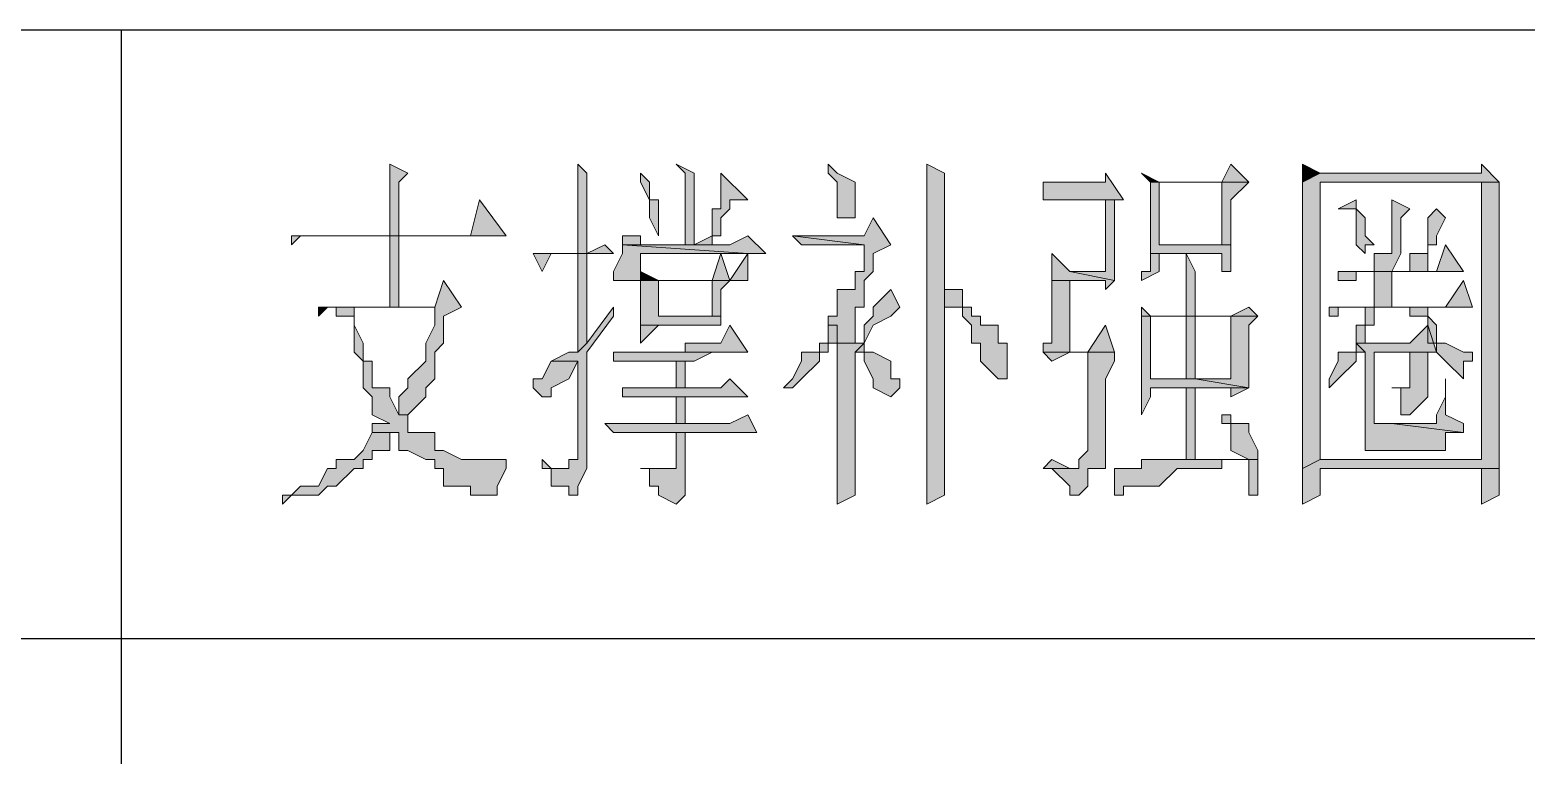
# Model space of a CAD drawing. Header units: millimetres. Extents: x 20 to 821, y 1 to 1134.
# Drawn here: x 617.71 to 647.82, y 405.13 to 419.72 of the extents above; entities that cross this region are included whole.
import ezdxf

# ---------------------------------------------------------------- set-up
doc = ezdxf.new("R2010")
doc.units = ezdxf.units.MM
doc.layers.add('1', color=7, linetype='Continuous')

msp = doc.modelspace()

# ---------------------------------------------------------------- hatches: boundary and pattern name
h = msp.add_hatch(color=0)
h.dxf.hatch_style = 2
h.paths.add_polyline_path([(624.96, 417.021732), (624.96, 415.581732), (625.14, 415.581732), (625.14, 416.661732), (625.32, 416.841732)])
h = msp.add_hatch(color=0)
h.dxf.hatch_style = 2
h.paths.add_polyline_path([(628.74, 417.021732), (628.74, 415.221732), (628.92, 415.221732), (628.92, 416.841732)])
h = msp.add_hatch(color=0)
h.dxf.hatch_style = 2
h.paths.add_polyline_path([(630.72, 417.021732), (630.9, 416.841732), (630.9, 415.401732), (631.08, 415.401732), (631.08, 416.841732)])
h = msp.add_hatch(color=0)
h.dxf.hatch_style = 2
h.paths.add_polyline_path([(633.78, 417.021732), (633.78, 416.841732), (633.96, 416.661732), (633.96, 415.941732), (634.32, 415.941732), (634.32, 416.661732), (633.96, 416.841732)])
h = msp.add_hatch(color=0)
h.dxf.hatch_style = 2
h.paths.add_polyline_path([(635.76, 417.021732), (635.76, 412.701732), (635.76, 412.521732), (635.76, 410.181732), (636.12, 410.361732), (636.12, 416.841732)])
h = msp.add_hatch(color=0)
h.dxf.hatch_style = 2
h.paths.add_polyline_path([(641.88, 417.021732), (641.7, 416.661732), (640.26, 416.661732), (640.26, 416.301732), (640.26, 415.221732), (641.7, 415.221732), (641.7, 414.861732), (641.88, 414.861732), (641.88, 415.401732), (640.44, 415.401732), (640.44, 416.661732), (641.7, 416.661732), (642.24, 416.661732)])
h = msp.add_hatch(color=0)
h.dxf.hatch_style = 2
h.paths.add_polyline_path([(646.92, 417.021732), (646.92, 416.841732), (643.68, 416.841732), (643.32, 416.661732), (643.32, 410.901732), (643.68, 411.081732), (643.68, 416.661732), (646.92, 416.661732), (647.28, 416.661732)])
h = msp.add_hatch(color=0)
h.dxf.hatch_style = 2
h.paths.add_polyline_path([(643.32, 417.021732), (643.32, 416.661732), (643.68, 416.841732)])
h = msp.add_hatch(color=0)
h.dxf.hatch_style = 2
h.paths.add_polyline_path([(630, 416.841732), (630, 416.661732), (630.18, 416.301732), (630.18, 415.941732), (630.36, 415.581732), (630.36, 416.301732), (630.18, 416.301732), (630.18, 416.661732)])
h = msp.add_hatch(color=0)
h.dxf.hatch_style = 2
h.paths.add_polyline_path([(631.62, 416.841732), (631.62, 416.121732), (631.44, 416.121732), (631.44, 415.581732), (631.08, 415.401732), (630, 415.401732), (631.44, 415.401732), (631.44, 415.581732), (631.62, 415.581732), (631.62, 415.941732), (631.8, 416.121732), (631.8, 416.301732), (632.16, 416.301732)])
h = msp.add_hatch(color=0)
h.dxf.hatch_style = 2
h.paths.add_polyline_path([(639.36, 416.841732), (639.36, 416.661732), (638.1, 416.661732), (638.1, 416.301732), (638.28, 416.301732), (639.72, 416.301732)])
h = msp.add_hatch(color=0)
h.dxf.hatch_style = 2
h.paths.add_polyline_path([(640.08, 416.841732), (640.26, 416.661732), (640.44, 416.661732)])
h = msp.add_hatch(color=0)
h.dxf.hatch_style = 2
h.paths.add_polyline_path([(642.24, 416.661732), (641.7, 416.661732), (641.7, 415.401732), (640.44, 415.401732), (641.88, 415.401732), (641.88, 416.301732)])
h = msp.add_hatch(color=0)
h.dxf.hatch_style = 2
h.paths.add_polyline_path([(647.28, 416.661732), (646.92, 416.661732), (646.92, 411.081732), (643.68, 411.081732), (643.32, 410.901732), (643.32, 410.181732), (643.68, 410.361732), (643.68, 410.901732), (646.92, 410.901732), (647.28, 410.901732), (647.28, 411.081732)])
h = msp.add_hatch(color=0)
h.dxf.hatch_style = 2
h.paths.add_polyline_path([(626.76, 416.301732), (626.58, 415.581732), (622.98, 415.581732), (622.98, 415.401732), (623.16, 415.581732), (627.3, 415.581732)])
h = msp.add_hatch(color=0)
h.dxf.hatch_style = 2
h.paths.add_polyline_path([(639.72, 416.301732), (639.36, 416.301732), (639.36, 414.861732), (638.64, 414.861732), (639.54, 414.681732), (639.54, 416.301732)])
h = msp.add_hatch(color=0)
h.dxf.hatch_style = 2
h.paths.add_polyline_path([(644.4, 416.301732), (644.04, 416.121732), (644.4, 416.121732), (644.4, 415.941732), (644.4, 415.401732), (644.58, 415.221732), (644.58, 415.401732), (644.76, 415.401732), (644.58, 415.581732), (644.58, 415.941732), (644.4, 416.121732)])
h = msp.add_hatch(color=0)
h.dxf.hatch_style = 2
h.paths.add_polyline_path([(645.12, 416.301732), (645.12, 415.221732), (644.76, 415.221732), (644.76, 414.861732), (645.12, 414.861732), (645.3, 415.221732), (645.3, 415.941732), (645.48, 416.121732)])
h = msp.add_hatch(color=0)
h.dxf.hatch_style = 2
h.paths.add_polyline_path([(646.02, 416.121732), (645.84, 415.941732), (645.84, 415.221732), (645.48, 415.221732), (645.48, 414.861732), (645.12, 414.861732), (644.76, 414.861732), (645.84, 414.861732), (645.84, 415.401732), (646.02, 415.401732), (646.02, 415.581732), (646.2, 415.941732)])
h = msp.add_hatch(color=0)
h.dxf.hatch_style = 2
h.paths.add_polyline_path([(634.68, 415.941732), (634.5, 415.581732), (633.06, 415.581732), (634.5, 415.401732), (634.5, 414.861732), (634.32, 414.861732), (634.32, 414.501732), (633.96, 414.501732), (633.96, 413.961732), (633.78, 413.961732), (633.78, 413.781732), (633.96, 413.781732), (633.96, 413.421732), (634.32, 413.421732), (634.32, 414.141732), (634.5, 414.141732), (634.5, 414.501732), (634.5, 414.681732), (634.68, 414.861732), (634.68, 415.221732), (635.04, 415.401732)])
h = msp.add_hatch(color=0)
h.dxf.hatch_style = 2
h.paths.add_polyline_path([(624.96, 414.141732), (625.14, 414.141732), (625.14, 415.581732), (624.96, 415.581732)])
h = msp.add_hatch(color=0)
h.dxf.hatch_style = 2
h.paths.add_polyline_path([(632.16, 415.581732), (631.8, 415.401732), (629.64, 415.401732), (632.16, 415.221732), (631.8, 414.681732), (632.16, 414.681732), (632.16, 414.861732), (632.16, 415.221732), (632.34, 415.221732), (632.52, 415.221732)])
h = msp.add_hatch(color=0)
h.dxf.hatch_style = 2
h.paths.add_polyline_path([(630, 415.581732), (629.64, 415.581732), (629.64, 415.401732), (631.44, 415.401732), (630, 415.401732)])
h = msp.add_hatch(color=0)
h.dxf.hatch_style = 2
h.paths.add_polyline_path([(633.06, 415.581732), (633.24, 415.401732), (634.5, 415.401732)])
h = msp.add_hatch(color=0)
h.dxf.hatch_style = 2
h.paths.add_polyline_path([(629.28, 415.401732), (628.92, 415.221732), (627.84, 415.221732), (628.02, 414.861732), (628.2, 415.221732), (629.46, 415.221732)])
h = msp.add_hatch(color=0)
h.dxf.hatch_style = 2
h.paths.add_polyline_path([(628.92, 415.221732), (628.74, 415.221732), (628.74, 413.241732), (628.92, 413.421732)])
h = msp.add_hatch(color=0)
h.dxf.hatch_style = 2
h.paths.add_polyline_path([(629.64, 415.401732), (629.64, 415.221732), (629.46, 414.861732), (629.46, 414.681732), (629.64, 414.681732), (630, 414.681732), (630, 414.861732), (630, 415.221732), (632.16, 415.221732)])
h = msp.add_hatch(color=0)
h.dxf.hatch_style = 2
h.paths.add_polyline_path([(631.62, 415.221732), (631.44, 414.681732), (630, 414.681732), (630, 414.501732), (630, 413.781732), (631.44, 413.781732), (631.62, 413.781732), (631.62, 413.961732), (630.36, 413.961732), (630.36, 414.681732), (631.8, 414.681732)])
h = msp.add_hatch(color=0)
h.dxf.hatch_style = 2
h.paths.add_polyline_path([(638.28, 415.221732), (638.28, 414.681732), (639.36, 414.681732), (639.36, 414.501732), (639.54, 414.681732), (638.64, 414.861732)])
h = msp.add_hatch(color=0)
h.dxf.hatch_style = 2
h.paths.add_polyline_path([(640.26, 415.221732), (640.26, 414.861732), (640.08, 414.861732), (640.08, 414.681732), (640.44, 414.861732), (640.44, 415.221732), (640.98, 415.221732), (641.7, 415.221732)])
h = msp.add_hatch(color=0)
h.dxf.hatch_style = 2
h.paths.add_polyline_path([(640.98, 415.221732), (640.98, 413.961732), (641.16, 413.961732), (641.16, 414.861732)])
h = msp.add_hatch(color=0)
h.dxf.hatch_style = 2
h.paths.add_polyline_path([(646.2, 415.401732), (646.02, 414.861732), (644.04, 414.861732), (644.04, 414.681732), (644.4, 414.681732), (644.4, 414.861732), (646.56, 414.861732)])
h = msp.add_hatch(color=0)
h.dxf.hatch_style = 2
h.paths.add_polyline_path([(630, 414.861732), (630, 414.681732), (630.36, 414.681732)])
h = msp.add_hatch(color=0)
h.dxf.hatch_style = 2
h.paths.add_polyline_path([(645.12, 414.861732), (644.76, 414.861732), (644.76, 414.681732), (644.76, 414.141732), (645.12, 414.141732)])
h = msp.add_hatch(color=0)
h.dxf.hatch_style = 2
h.paths.add_polyline_path([(626.04, 414.681732), (625.86, 414.141732), (623.52, 414.141732), (623.88, 414.141732), (625.86, 414.141732), (625.86, 413.961732), (625.86, 413.781732), (625.68, 413.421732), (625.68, 413.061732), (625.32, 412.701732), (625.32, 412.521732), (625.14, 412.341732), (625.14, 411.981732), (625.32, 411.981732), (625.68, 412.341732), (625.68, 412.521732), (625.86, 412.701732), (625.86, 413.241732), (626.04, 413.421732), (626.04, 413.961732), (626.4, 414.141732)])
h = msp.add_hatch(color=0)
h.dxf.hatch_style = 2
h.paths.add_polyline_path([(631.8, 414.681732), (631.44, 414.681732), (631.44, 413.961732), (630.36, 413.961732), (631.62, 413.961732), (631.62, 414.501732)])
h = msp.add_hatch(color=0)
h.dxf.hatch_style = 2
h.paths.add_polyline_path([(638.28, 414.681732), (638.28, 413.421732), (638.1, 413.421732), (638.1, 413.241732), (638.64, 413.241732), (638.64, 414.681732), (639.36, 414.681732)])
h = msp.add_hatch(color=0)
h.dxf.hatch_style = 2
h.paths.add_polyline_path([(646.56, 414.681732), (646.2, 414.141732), (643.86, 414.141732), (643.86, 413.961732), (644.04, 413.961732), (644.04, 414.141732), (646.74, 414.141732)])
h = msp.add_hatch(color=0)
h.dxf.hatch_style = 2
h.paths.add_polyline_path([(635.04, 414.501732), (634.68, 414.141732), (634.68, 413.961732), (634.5, 413.781732), (634.5, 413.421732), (634.32, 413.421732), (633.96, 413.421732), (633.96, 413.241732), (633.96, 410.541732), (633.96, 410.361732), (633.96, 410.181732), (634.32, 410.361732), (634.32, 413.241732), (634.5, 413.421732), (634.68, 413.781732), (635.04, 413.961732), (635.22, 414.141732)])
h = msp.add_hatch(color=0)
h.dxf.hatch_style = 2
h.paths.add_polyline_path([(636.12, 414.501732), (636.12, 414.141732), (636.48, 414.141732), (636.48, 413.961732), (636.66, 413.781732), (636.66, 413.421732), (636.84, 413.421732), (636.84, 413.061732), (637.2, 412.701732), (637.38, 412.701732), (637.38, 413.061732), (637.38, 413.421732), (637.2, 413.421732), (637.2, 413.781732), (636.84, 413.781732), (636.84, 413.961732), (636.66, 413.961732), (636.66, 414.141732), (636.48, 414.141732), (636.48, 414.501732)])
h = msp.add_hatch(color=0)
h.dxf.hatch_style = 2
h.paths.add_polyline_path([(623.52, 414.141732), (623.52, 413.961732), (623.7, 414.141732), (623.88, 414.141732)])
h = msp.add_hatch(color=0)
h.dxf.hatch_style = 2
h.paths.add_polyline_path([(623.88, 414.141732), (623.88, 413.961732), (624.24, 413.961732), (624.24, 413.241732), (624.42, 413.061732), (624.42, 412.521732), (624.6, 412.341732), (624.6, 411.981732), (624.96, 411.801732), (624.6, 411.801732), (624.6, 411.621732), (625.14, 411.621732), (625.14, 411.261732), (625.32, 411.261732), (625.68, 411.081732), (625.86, 411.081732), (625.86, 410.901732), (626.04, 410.901732), (626.04, 410.541732), (626.58, 410.541732), (626.58, 410.361732), (627.12, 410.361732), (627.12, 410.541732), (627.3, 410.901732), (627.3, 411.081732), (627.12, 411.081732), (626.4, 411.081732), (626.04, 411.261732), (625.86, 411.261732), (625.86, 411.621732), (625.32, 411.621732), (625.32, 411.801732), (625.32, 411.981732), (625.14, 411.981732), (624.96, 412.341732), (624.96, 412.521732), (624.6, 412.521732), (624.6, 413.061732), (624.42, 413.061732), (624.42, 413.421732), (624.24, 413.781732), (624.24, 414.141732), (625.86, 414.141732)])
h = msp.add_hatch(color=0)
h.dxf.hatch_style = 2
h.paths.add_polyline_path([(629.46, 414.141732), (628.92, 413.421732), (628.74, 413.241732), (628.56, 413.241732), (628.2, 413.061732), (628.74, 413.061732), (628.74, 411.261732), (628.74, 411.081732), (628.56, 411.081732), (628.56, 410.901732), (628.02, 410.901732), (628.2, 410.901732), (628.2, 410.541732), (628.56, 410.541732), (628.56, 410.361732), (628.74, 410.361732), (628.74, 410.541732), (628.92, 410.901732), (628.92, 413.241732), (629.46, 413.961732)])
h = msp.add_hatch(color=0)
h.dxf.hatch_style = 2
h.paths.add_polyline_path([(640.08, 414.141732), (640.08, 413.961732), (641.88, 413.961732), (641.88, 412.701732), (641.16, 412.701732), (642.24, 412.521732), (642.24, 413.781732), (642.42, 413.961732), (640.26, 413.961732)])
h = msp.add_hatch(color=0)
h.dxf.hatch_style = 2
h.paths.add_polyline_path([(640.08, 413.961732), (640.08, 411.981732), (640.26, 412.341732), (640.26, 412.521732), (640.98, 412.521732), (642.24, 412.521732), (641.16, 412.701732), (640.26, 412.701732), (640.26, 413.961732), (641.88, 413.961732)])
h = msp.add_hatch(color=0)
h.dxf.hatch_style = 2
h.paths.add_polyline_path([(642.24, 414.141732), (641.88, 413.961732), (640.26, 413.961732), (642.42, 413.961732)])
h = msp.add_hatch(color=0)
h.dxf.hatch_style = 2
h.paths.add_polyline_path([(641.16, 413.961732), (640.98, 413.961732), (640.98, 412.701732), (640.26, 412.701732), (641.16, 412.701732)])
h = msp.add_hatch(color=0)
h.dxf.hatch_style = 2
h.paths.add_polyline_path([(644.58, 414.141732), (644.58, 413.781732), (644.4, 413.781732), (644.4, 413.421732), (644.76, 413.421732), (644.58, 413.421732), (644.58, 413.781732), (644.76, 413.781732), (644.76, 413.961732), (644.76, 414.141732), (645.48, 414.141732)])
h = msp.add_hatch(color=0)
h.dxf.hatch_style = 2
h.paths.add_polyline_path([(645.84, 414.141732), (644.58, 414.141732), (645.48, 414.141732), (645.48, 413.961732), (645.84, 413.961732), (645.84, 413.421732), (646.02, 413.421732), (646.02, 413.241732), (646.2, 413.061732), (646.56, 412.701732), (646.56, 413.061732), (646.74, 413.061732), (646.74, 413.241732), (646.56, 413.241732), (646.2, 413.421732), (646.02, 413.421732), (646.02, 413.781732), (645.84, 413.961732)])
h = msp.add_hatch(color=0)
h.dxf.hatch_style = 2
h.paths.add_polyline_path([(631.8, 413.781732), (631.62, 413.421732), (630.9, 413.421732), (630.9, 413.241732), (629.64, 413.241732), (632.16, 413.241732)])
h = msp.add_hatch(color=0)
h.dxf.hatch_style = 2
h.paths.add_polyline_path([(630, 413.781732), (630, 413.421732), (630.36, 413.781732), (631.44, 413.781732)])
h = msp.add_hatch(color=0)
h.dxf.hatch_style = 2
h.paths.add_polyline_path([(633.78, 413.781732), (633.78, 413.421732), (633.6, 413.421732), (633.6, 413.241732), (633.24, 413.241732), (633.24, 413.061732), (633.06, 412.701732), (632.88, 412.521732), (633.06, 412.521732), (633.24, 412.701732), (633.6, 413.061732), (633.6, 413.241732), (633.78, 413.241732), (633.78, 413.421732), (633.96, 413.421732), (633.96, 413.781732)])
h = msp.add_hatch(color=0)
h.dxf.hatch_style = 2
h.paths.add_polyline_path([(639.36, 413.781732), (639, 413.241732), (638.1, 413.241732), (638.28, 413.061732), (638.64, 413.241732), (639.54, 413.241732)])
h = msp.add_hatch(color=0)
h.dxf.hatch_style = 2
h.paths.add_polyline_path([(645.84, 413.781732), (645.48, 413.421732), (644.4, 413.421732), (644.58, 413.241732), (644.58, 411.261732), (644.76, 411.261732), (646.2, 411.261732), (646.2, 411.621732), (646.56, 411.621732), (645.12, 411.801732), (644.76, 411.801732), (644.76, 411.981732), (644.76, 413.241732), (645.48, 413.241732), (646.02, 413.241732)])
h = msp.add_hatch(color=0)
h.dxf.hatch_style = 2
h.paths.add_polyline_path([(634.5, 413.421732), (634.32, 413.241732), (634.5, 413.241732), (634.5, 413.061732), (634.68, 412.701732), (634.68, 412.521732), (635.04, 412.341732), (635.22, 412.521732), (635.22, 412.701732), (635.04, 412.701732), (635.04, 413.061732), (634.68, 413.241732), (634.5, 413.241732)])
h = msp.add_hatch(color=0)
h.dxf.hatch_style = 2
h.paths.add_polyline_path([(644.4, 413.421732), (644.4, 413.241732), (644.04, 413.241732), (644.04, 413.061732), (643.86, 412.701732), (643.86, 412.521732), (644.04, 412.701732), (644.4, 413.061732), (644.4, 413.241732), (644.58, 413.241732)])
h = msp.add_hatch(color=0)
h.dxf.hatch_style = 2
h.paths.add_polyline_path([(628.2, 413.061732), (628.02, 412.701732), (627.84, 412.701732), (627.84, 412.521732), (628.02, 412.341732), (628.2, 412.341732), (628.2, 412.521732), (628.56, 412.701732), (628.74, 413.061732)])
h = msp.add_hatch(color=0)
h.dxf.hatch_style = 2
h.paths.add_polyline_path([(629.64, 413.241732), (629.46, 413.241732), (629.46, 413.061732), (631.08, 413.061732), (631.44, 413.241732), (632.16, 413.241732)])
h = msp.add_hatch(color=0)
h.dxf.hatch_style = 2
h.paths.add_polyline_path([(630.72, 412.521732), (630.9, 412.521732), (630.9, 413.061732), (630.72, 413.061732)])
h = msp.add_hatch(color=0)
h.dxf.hatch_style = 2
h.paths.add_polyline_path([(639.54, 413.241732), (639, 413.241732), (639, 413.061732), (639, 411.261732), (638.82, 411.081732), (638.82, 410.901732), (638.28, 410.901732), (638.64, 410.541732), (638.64, 410.361732), (638.82, 410.361732), (639, 410.541732), (639, 410.901732), (639.36, 410.901732), (639.36, 412.701732), (639.54, 413.061732)])
h = msp.add_hatch(color=0)
h.dxf.hatch_style = 2
h.paths.add_polyline_path([(646.02, 413.241732), (645.48, 413.241732), (645.48, 413.061732), (645.48, 412.521732), (645.3, 412.521732), (645.12, 412.521732), (645.3, 412.521732), (645.3, 411.981732), (645.48, 411.981732), (645.84, 412.341732), (645.84, 413.241732)])
h = msp.add_hatch(color=0)
h.dxf.hatch_style = 2
h.paths.add_polyline_path([(631.8, 412.701732), (631.62, 412.521732), (629.64, 412.521732), (629.64, 412.341732), (632.16, 412.341732)])
h = msp.add_hatch(color=0)
h.dxf.hatch_style = 2
h.paths.add_polyline_path([(640.98, 412.521732), (640.98, 411.081732), (642.24, 411.081732), (642.24, 410.361732), (642.42, 410.361732), (642.42, 411.081732), (641.16, 411.081732), (641.16, 412.521732), (641.88, 412.521732)])
h = msp.add_hatch(color=0)
h.dxf.hatch_style = 2
h.paths.add_polyline_path([(642.24, 412.521732), (640.98, 412.521732), (641.88, 412.521732), (641.88, 412.341732)])
h = msp.add_hatch(color=0)
h.dxf.hatch_style = 2
h.paths.add_polyline_path([(646.2, 412.701732), (646.2, 412.341732), (646.02, 411.981732), (646.02, 411.801732), (645.84, 411.801732), (645.12, 411.801732), (646.56, 411.621732), (646.56, 411.801732), (646.2, 411.981732)])
h = msp.add_hatch(color=0)
h.dxf.hatch_style = 2
h.paths.add_polyline_path([(645.12, 412.521732), (645.3, 412.521732)])
h = msp.add_hatch(color=0)
h.dxf.hatch_style = 2
h.paths.add_polyline_path([(630.72, 411.801732), (630.9, 411.801732), (630.9, 412.341732), (630.72, 412.341732)])
h = msp.add_hatch(color=0)
h.dxf.hatch_style = 2
h.paths.add_polyline_path([(632.16, 411.981732), (631.8, 411.801732), (629.28, 411.801732), (629.46, 411.621732), (632.34, 411.621732)])
h = msp.add_hatch(color=0)
h.dxf.hatch_style = 2
h.paths.add_polyline_path([(641.7, 411.981732), (641.7, 411.801732), (641.88, 411.801732), (641.88, 411.261732), (642.24, 411.081732), (641.16, 411.081732), (642.42, 411.081732), (642.42, 411.261732), (642.24, 411.621732), (642.24, 411.801732), (641.88, 411.801732), (641.88, 411.981732)])
h = msp.add_hatch(color=0)
h.dxf.hatch_style = 2
h.paths.add_polyline_path([(624.6, 411.621732), (624.42, 411.261732), (624.24, 411.081732), (623.88, 411.081732), (623.88, 410.901732), (623.7, 410.901732), (623.52, 410.541732), (623.16, 410.541732), (622.98, 410.361732), (622.8, 410.361732), (622.8, 410.181732), (622.98, 410.361732), (623.52, 410.361732), (623.7, 410.541732), (623.88, 410.541732), (624.24, 410.901732), (624.42, 410.901732), (624.42, 411.081732), (624.6, 411.081732), (624.6, 411.261732), (624.96, 411.261732), (624.96, 411.621732), (625.14, 411.621732)])
h = msp.add_hatch(color=0)
h.dxf.hatch_style = 2
h.paths.add_polyline_path([(630.9, 411.621732), (630.72, 411.621732), (630.72, 411.081732), (630.72, 410.901732), (630, 410.901732), (630.18, 410.901732), (630.18, 410.541732), (630.36, 410.541732), (630.36, 410.361732), (630.72, 410.181732), (630.9, 410.361732)])
h = msp.add_hatch(color=0)
h.dxf.hatch_style = 2
h.paths.add_polyline_path([(628.02, 411.081732), (628.02, 410.901732), (628.56, 410.901732), (628.2, 410.901732)])
h = msp.add_hatch(color=0)
h.dxf.hatch_style = 2
h.paths.add_polyline_path([(638.28, 411.081732), (638.1, 410.901732), (638.82, 410.901732), (638.64, 410.901732)])
h = msp.add_hatch(color=0)
h.dxf.hatch_style = 2
h.paths.add_polyline_path([(640.98, 411.081732), (640.08, 411.081732), (640.08, 410.901732), (639.54, 410.901732), (639.54, 410.361732), (639.72, 410.361732), (639.72, 410.541732), (640.44, 410.541732), (640.8, 410.901732), (641.7, 410.901732), (641.7, 411.081732), (642.24, 411.081732)])
h = msp.add_hatch(color=0)
h.dxf.hatch_style = 2
h.paths.add_polyline_path([(630, 410.901732), (630.72, 410.901732), (630.36, 410.901732)])
h = msp.add_hatch(color=0)
h.dxf.hatch_style = 2
h.paths.add_polyline_path([(647.28, 410.901732), (646.92, 410.901732), (646.92, 410.181732), (647.28, 410.361732)])

# ---------------------------------------------------------------- linework, layer by layer
at = {"layer": '1', "color": 0, "lineweight": 25}
for points in [[(557.64, 419.721732), (821.16, 419.721732)], [(619.56, 89.781732), (619.56, 419.721732)], [(557.64, 407.481732), (821.16, 407.481732)]]:
    msp.add_lwpolyline(points, dxfattribs=at)
at = {"layer": '1', "color": 0, "lineweight": 5}
for points in [[(624.96, 417.021732), (624.96, 415.581732), (625.14, 415.581732), (625.14, 416.661732), (625.32, 416.841732), (624.96, 417.021732)], [(628.74, 417.021732), (628.74, 415.221732), (628.92, 415.221732), (628.92, 416.841732), (628.74, 417.021732)], [(630.72, 417.021732), (630.9, 416.841732), (630.9, 415.401732), (631.08, 415.401732), (631.08, 416.841732), (630.72, 417.021732)], [(633.78, 417.021732), (633.78, 416.841732), (633.96, 416.661732), (633.96, 415.941732), (634.32, 415.941732), (634.32, 416.661732), (633.96, 416.841732), (633.78, 417.021732)], [(635.76, 417.021732), (635.76, 412.701732), (635.76, 412.521732), (635.76, 410.181732), (636.12, 410.361732), (636.12, 416.841732), (635.76, 417.021732)], [(641.88, 417.021732), (641.7, 416.661732), (640.26, 416.661732), (640.26, 416.301732), (640.26, 415.221732), (641.7, 415.221732), (641.7, 414.861732), (641.88, 414.861732), (641.88, 415.401732), (640.44, 415.401732), (640.44, 416.661732), (641.7, 416.661732), (642.24, 416.661732), (641.88, 417.021732)], [(646.92, 417.021732), (646.92, 416.841732), (643.68, 416.841732), (643.32, 416.661732), (643.32, 410.901732), (643.68, 411.081732), (643.68, 416.661732), (646.92, 416.661732), (647.28, 416.661732), (646.92, 417.021732)], [(643.32, 417.021732), (643.32, 416.661732), (643.68, 416.841732), (643.32, 417.021732)], [(630, 416.841732), (630, 416.661732), (630.18, 416.301732), (630.18, 415.941732), (630.36, 415.581732), (630.36, 416.301732), (630.18, 416.301732), (630.18, 416.661732), (630, 416.841732)], [(631.62, 416.841732), (631.62, 416.121732), (631.44, 416.121732), (631.44, 415.581732), (631.08, 415.401732), (630, 415.401732), (631.44, 415.401732), (631.44, 415.581732), (631.62, 415.581732), (631.62, 415.941732), (631.8, 416.121732), (631.8, 416.301732), (632.16, 416.301732), (631.62, 416.841732)], [(639.36, 416.841732), (639.36, 416.661732), (638.1, 416.661732), (638.1, 416.301732), (638.28, 416.301732), (639.72, 416.301732), (639.36, 416.841732)], [(640.08, 416.841732), (640.26, 416.661732), (640.44, 416.661732), (640.08, 416.841732)], [(642.24, 416.661732), (641.7, 416.661732), (641.7, 415.401732), (640.44, 415.401732), (641.88, 415.401732), (641.88, 416.301732), (642.24, 416.661732)], [(647.28, 416.661732), (646.92, 416.661732), (646.92, 411.081732), (643.68, 411.081732), (643.32, 410.901732), (643.32, 410.181732), (643.68, 410.361732), (643.68, 410.901732), (646.92, 410.901732), (647.28, 410.901732), (647.28, 411.081732), (647.28, 416.661732)], [(626.76, 416.301732), (626.58, 415.581732), (622.98, 415.581732), (622.98, 415.401732), (623.16, 415.581732), (627.3, 415.581732), (626.76, 416.301732)], [(639.72, 416.301732), (639.36, 416.301732), (639.36, 414.861732), (638.64, 414.861732), (639.54, 414.681732), (639.54, 416.301732), (639.72, 416.301732)], [(644.4, 416.301732), (644.04, 416.121732), (644.4, 416.121732), (644.4, 415.941732), (644.4, 415.401732), (644.58, 415.221732), (644.58, 415.401732), (644.76, 415.401732), (644.58, 415.581732), (644.58, 415.941732), (644.4, 416.121732), (644.4, 416.301732)], [(645.12, 416.301732), (645.12, 415.221732), (644.76, 415.221732), (644.76, 414.861732), (645.12, 414.861732), (645.3, 415.221732), (645.3, 415.941732), (645.48, 416.121732), (645.12, 416.301732)], [(646.02, 416.121732), (645.84, 415.941732), (645.84, 415.221732), (645.48, 415.221732), (645.48, 414.861732), (645.12, 414.861732), (644.76, 414.861732), (645.84, 414.861732), (645.84, 415.401732), (646.02, 415.401732), (646.02, 415.581732), (646.2, 415.941732), (646.02, 416.121732)], [(634.68, 415.941732), (634.5, 415.581732), (633.06, 415.581732), (634.5, 415.401732), (634.5, 414.861732), (634.32, 414.861732), (634.32, 414.501732), (633.96, 414.501732), (633.96, 413.961732), (633.78, 413.961732), (633.78, 413.781732), (633.96, 413.781732), (633.96, 413.421732), (634.32, 413.421732), (634.32, 414.141732), (634.5, 414.141732), (634.5, 414.501732), (634.5, 414.681732), (634.68, 414.861732), (634.68, 415.221732), (635.04, 415.401732), (634.68, 415.941732)], [(624.96, 414.141732), (625.14, 414.141732), (625.14, 415.581732), (624.96, 415.581732), (624.96, 414.141732)], [(632.16, 415.581732), (631.8, 415.401732), (629.64, 415.401732), (632.16, 415.221732), (631.8, 414.681732), (632.16, 414.681732), (632.16, 414.861732), (632.16, 415.221732), (632.34, 415.221732), (632.52, 415.221732), (632.16, 415.581732)], [(630, 415.581732), (629.64, 415.581732), (629.64, 415.401732), (631.44, 415.401732), (630, 415.401732), (630, 415.581732)], [(633.06, 415.581732), (633.24, 415.401732), (634.5, 415.401732), (633.06, 415.581732)], [(629.28, 415.401732), (628.92, 415.221732), (627.84, 415.221732), (628.02, 414.861732), (628.2, 415.221732), (629.46, 415.221732), (629.28, 415.401732)], [(628.92, 415.221732), (628.74, 415.221732), (628.74, 413.241732), (628.92, 413.421732), (628.92, 415.221732)], [(629.64, 415.401732), (629.64, 415.221732), (629.46, 414.861732), (629.46, 414.681732), (629.64, 414.681732), (630, 414.681732), (630, 414.861732), (630, 415.221732), (632.16, 415.221732), (629.64, 415.401732)], [(631.62, 415.221732), (631.44, 414.681732), (630, 414.681732), (630, 414.501732), (630, 413.781732), (631.44, 413.781732), (631.62, 413.781732), (631.62, 413.961732), (630.36, 413.961732), (630.36, 414.681732), (631.8, 414.681732), (631.62, 415.221732)], [(638.28, 415.221732), (638.28, 414.681732), (639.36, 414.681732), (639.36, 414.501732), (639.54, 414.681732), (638.64, 414.861732), (638.28, 415.221732)], [(640.26, 415.221732), (640.26, 414.861732), (640.08, 414.861732), (640.08, 414.681732), (640.44, 414.861732), (640.44, 415.221732), (640.98, 415.221732), (641.7, 415.221732), (640.26, 415.221732)], [(640.98, 415.221732), (640.98, 413.961732), (641.16, 413.961732), (641.16, 414.861732), (640.98, 415.221732)], [(646.2, 415.401732), (646.02, 414.861732), (644.04, 414.861732), (644.04, 414.681732), (644.4, 414.681732), (644.4, 414.861732), (646.56, 414.861732), (646.2, 415.401732)], [(630, 414.861732), (630, 414.681732), (630.36, 414.681732), (630, 414.861732)], [(645.12, 414.861732), (644.76, 414.861732), (644.76, 414.681732), (644.76, 414.141732), (645.12, 414.141732), (645.12, 414.861732)], [(626.04, 414.681732), (625.86, 414.141732), (623.52, 414.141732), (623.88, 414.141732), (625.86, 414.141732), (625.86, 413.961732), (625.86, 413.781732), (625.68, 413.421732), (625.68, 413.061732), (625.32, 412.701732), (625.32, 412.521732), (625.14, 412.341732), (625.14, 411.981732), (625.32, 411.981732), (625.68, 412.341732), (625.68, 412.521732), (625.86, 412.701732), (625.86, 413.241732), (626.04, 413.421732), (626.04, 413.961732), (626.4, 414.141732), (626.04, 414.681732)], [(631.8, 414.681732), (631.44, 414.681732), (631.44, 413.961732), (630.36, 413.961732), (631.62, 413.961732), (631.62, 414.501732), (631.8, 414.681732)], [(638.28, 414.681732), (638.28, 413.421732), (638.1, 413.421732), (638.1, 413.241732), (638.64, 413.241732), (638.64, 414.681732), (639.36, 414.681732), (638.28, 414.681732)], [(646.56, 414.681732), (646.2, 414.141732), (643.86, 414.141732), (643.86, 413.961732), (644.04, 413.961732), (644.04, 414.141732), (646.74, 414.141732), (646.56, 414.681732)], [(635.04, 414.501732), (634.68, 414.141732), (634.68, 413.961732), (634.5, 413.781732), (634.5, 413.421732), (634.32, 413.421732), (633.96, 413.421732), (633.96, 413.241732), (633.96, 410.541732), (633.96, 410.361732), (633.96, 410.181732), (634.32, 410.361732), (634.32, 413.241732), (634.5, 413.421732), (634.68, 413.781732), (635.04, 413.961732), (635.22, 414.141732), (635.04, 414.501732)], [(636.12, 414.501732), (636.12, 414.141732), (636.48, 414.141732), (636.48, 413.961732), (636.66, 413.781732), (636.66, 413.421732), (636.84, 413.421732), (636.84, 413.061732), (637.2, 412.701732), (637.38, 412.701732), (637.38, 413.061732), (637.38, 413.421732), (637.2, 413.421732), (637.2, 413.781732), (637.2, 413.781732), (636.84, 413.781732), (636.84, 413.961732), (636.66, 413.961732), (636.66, 414.141732), (636.48, 414.141732), (636.48, 414.501732), (636.12, 414.501732)], [(623.52, 414.141732), (623.52, 413.961732), (623.7, 414.141732), (623.88, 414.141732), (623.52, 414.141732)], [(623.88, 414.141732), (623.88, 413.961732), (624.24, 413.961732), (624.24, 413.241732), (624.42, 413.061732), (624.42, 412.521732), (624.6, 412.341732), (624.6, 411.981732), (624.96, 411.801732), (624.6, 411.801732), (624.6, 411.621732), (625.14, 411.621732), (625.14, 411.261732), (625.32, 411.261732), (625.68, 411.081732), (625.86, 411.081732), (625.86, 410.901732), (626.04, 410.901732), (626.04, 410.541732), (626.58, 410.541732), (626.58, 410.361732), (627.12, 410.361732), (627.12, 410.541732), (627.3, 410.901732), (627.3, 411.081732), (627.12, 411.081732), (626.4, 411.081732), (626.04, 411.261732), (625.86, 411.261732), (625.86, 411.621732), (625.32, 411.621732), (625.32, 411.801732), (625.32, 411.981732), (625.14, 411.981732), (624.96, 412.341732), (624.96, 412.521732), (624.6, 412.521732), (624.6, 413.061732), (624.42, 413.061732), (624.42, 413.421732), (624.24, 413.781732), (624.24, 414.141732), (625.86, 414.141732), (623.88, 414.141732)], [(629.46, 414.141732), (628.92, 413.421732), (628.74, 413.241732), (628.56, 413.241732), (628.2, 413.061732), (628.74, 413.061732), (628.74, 411.261732), (628.74, 411.081732), (628.56, 411.081732), (628.56, 410.901732), (628.02, 410.901732), (628.2, 410.901732), (628.2, 410.541732), (628.56, 410.541732), (628.56, 410.361732), (628.74, 410.361732), (628.74, 410.541732), (628.92, 410.901732), (628.92, 413.241732), (629.46, 413.961732), (629.46, 414.141732)], [(640.08, 414.141732), (640.08, 413.961732), (641.88, 413.961732), (641.88, 412.701732), (641.16, 412.701732), (642.24, 412.521732), (642.24, 413.781732), (642.42, 413.961732), (640.26, 413.961732), (640.08, 414.141732)], [(640.08, 413.961732), (640.08, 411.981732), (640.26, 412.341732), (640.26, 412.521732), (640.98, 412.521732), (642.24, 412.521732), (641.16, 412.701732), (640.26, 412.701732), (640.26, 413.961732), (641.88, 413.961732), (640.08, 413.961732)], [(642.24, 414.141732), (641.88, 413.961732), (640.26, 413.961732), (642.42, 413.961732), (642.24, 414.141732)], [(641.16, 413.961732), (640.98, 413.961732), (640.98, 412.701732), (640.26, 412.701732), (641.16, 412.701732), (641.16, 413.961732)], [(644.58, 414.141732), (644.58, 413.781732), (644.4, 413.781732), (644.4, 413.421732), (644.76, 413.421732), (644.58, 413.421732), (644.58, 413.781732), (644.76, 413.781732), (644.76, 413.961732), (644.76, 414.141732), (645.48, 414.141732), (644.58, 414.141732)], [(645.84, 414.141732), (644.58, 414.141732), (645.48, 414.141732), (645.48, 413.961732), (645.84, 413.961732), (645.84, 413.421732), (646.02, 413.421732), (646.02, 413.241732), (646.2, 413.061732), (646.56, 412.701732), (646.56, 413.061732), (646.74, 413.061732), (646.74, 413.241732), (646.56, 413.241732), (646.2, 413.421732), (646.2, 413.421732), (646.02, 413.421732), (646.02, 413.781732), (645.84, 413.961732), (645.84, 414.141732)], [(631.8, 413.781732), (631.62, 413.421732), (630.9, 413.421732), (630.9, 413.241732), (629.64, 413.241732), (632.16, 413.241732), (631.8, 413.781732)], [(630, 413.781732), (630, 413.421732), (630.36, 413.781732), (631.44, 413.781732), (630, 413.781732)], [(633.78, 413.781732), (633.78, 413.421732), (633.6, 413.421732), (633.6, 413.241732), (633.24, 413.241732), (633.24, 413.061732), (633.06, 412.701732), (632.88, 412.521732), (633.06, 412.521732), (633.24, 412.701732), (633.6, 413.061732), (633.6, 413.241732), (633.78, 413.241732), (633.78, 413.421732), (633.96, 413.421732), (633.96, 413.781732), (633.78, 413.781732)], [(639.36, 413.781732), (639, 413.241732), (638.1, 413.241732), (638.28, 413.061732), (638.64, 413.241732), (639.54, 413.241732), (639.36, 413.781732)], [(645.84, 413.781732), (645.48, 413.421732), (644.4, 413.421732), (644.58, 413.241732), (644.58, 411.261732), (644.76, 411.261732), (646.2, 411.261732), (646.2, 411.621732), (646.56, 411.621732), (645.12, 411.801732), (644.76, 411.801732), (644.76, 411.981732), (644.76, 413.241732), (645.48, 413.241732), (646.02, 413.241732), (645.84, 413.781732)], [(634.5, 413.421732), (634.32, 413.241732), (634.5, 413.241732), (634.5, 413.061732), (634.68, 412.701732), (634.68, 412.521732), (635.04, 412.341732), (635.22, 412.521732), (635.22, 412.701732), (635.04, 412.701732), (635.04, 413.061732), (634.68, 413.241732), (634.5, 413.241732), (634.5, 413.421732)], [(644.4, 413.421732), (644.4, 413.241732), (644.04, 413.241732), (644.04, 413.061732), (643.86, 412.701732), (643.86, 412.521732), (644.04, 412.701732), (644.4, 413.061732), (644.4, 413.241732), (644.58, 413.241732), (644.4, 413.421732)], [(628.2, 413.061732), (628.02, 412.701732), (627.84, 412.701732), (627.84, 412.521732), (628.02, 412.341732), (628.2, 412.341732), (628.2, 412.521732), (628.56, 412.701732), (628.74, 413.061732), (628.2, 413.061732)], [(629.64, 413.241732), (629.46, 413.241732), (629.46, 413.061732), (631.08, 413.061732), (631.44, 413.241732), (632.16, 413.241732), (629.64, 413.241732)], [(630.72, 412.521732), (630.9, 412.521732), (630.9, 413.061732), (630.72, 413.061732), (630.72, 412.521732)], [(639.54, 413.241732), (639, 413.241732), (639, 413.061732), (639, 411.261732), (638.82, 411.081732), (638.82, 410.901732), (638.28, 410.901732), (638.64, 410.541732), (638.64, 410.361732), (638.82, 410.361732), (639, 410.541732), (639, 410.901732), (639.36, 410.901732), (639.36, 412.701732), (639.54, 413.061732), (639.54, 413.241732)], [(646.02, 413.241732), (645.48, 413.241732), (645.48, 413.061732), (645.48, 412.521732), (645.3, 412.521732), (645.12, 412.521732), (645.3, 412.521732), (645.3, 411.981732), (645.48, 411.981732), (645.84, 412.341732), (645.84, 413.241732), (646.02, 413.241732)], [(631.8, 412.701732), (631.62, 412.521732), (629.64, 412.521732), (629.64, 412.341732), (632.16, 412.341732), (631.8, 412.701732)], [(640.98, 412.521732), (640.98, 411.081732), (642.24, 411.081732), (642.24, 410.361732), (642.42, 410.361732), (642.42, 411.081732), (641.16, 411.081732), (641.16, 412.521732), (641.88, 412.521732), (640.98, 412.521732)], [(642.24, 412.521732), (640.98, 412.521732), (641.88, 412.521732), (641.88, 412.341732), (642.24, 412.521732)], [(646.2, 412.701732), (646.2, 412.341732), (646.02, 411.981732), (646.02, 411.801732), (645.84, 411.801732), (645.12, 411.801732), (646.56, 411.621732), (646.56, 411.801732), (646.2, 411.981732), (646.2, 412.701732)], [(645.12, 412.521732), (645.3, 412.521732), (645.12, 412.521732)], [(630.72, 411.801732), (630.9, 411.801732), (630.9, 412.341732), (630.72, 412.341732), (630.72, 411.801732)], [(632.16, 411.981732), (631.8, 411.801732), (629.28, 411.801732), (629.46, 411.621732), (632.34, 411.621732), (632.16, 411.981732)], [(641.7, 411.981732), (641.7, 411.801732), (641.88, 411.801732), (641.88, 411.261732), (642.24, 411.081732), (641.16, 411.081732), (642.42, 411.081732), (642.42, 411.261732), (642.24, 411.621732), (642.24, 411.801732), (641.88, 411.801732), (641.88, 411.981732), (641.7, 411.981732)], [(624.6, 411.621732), (624.42, 411.261732), (624.24, 411.081732), (623.88, 411.081732), (623.88, 410.901732), (623.7, 410.901732), (623.52, 410.541732), (623.16, 410.541732), (622.98, 410.361732), (622.8, 410.361732), (622.8, 410.181732), (622.98, 410.361732), (623.52, 410.361732), (623.52, 410.361732), (623.7, 410.541732), (623.88, 410.541732), (624.24, 410.901732), (624.42, 410.901732), (624.42, 411.081732), (624.6, 411.081732), (624.6, 411.261732), (624.96, 411.261732), (624.96, 411.621732), (625.14, 411.621732), (624.6, 411.621732)], [(630.9, 411.621732), (630.72, 411.621732), (630.72, 411.081732), (630.72, 410.901732), (630, 410.901732), (630.18, 410.901732), (630.18, 410.541732), (630.36, 410.541732), (630.36, 410.361732), (630.72, 410.181732), (630.9, 410.361732), (630.9, 411.621732)], [(628.02, 411.081732), (628.02, 410.901732), (628.56, 410.901732), (628.2, 410.901732), (628.02, 411.081732)], [(638.28, 411.081732), (638.1, 410.901732), (638.82, 410.901732), (638.64, 410.901732), (638.28, 411.081732)], [(640.98, 411.081732), (640.08, 411.081732), (640.08, 410.901732), (639.54, 410.901732), (639.54, 410.361732), (639.72, 410.361732), (639.72, 410.541732), (640.44, 410.541732), (640.8, 410.901732), (641.7, 410.901732), (641.7, 411.081732), (642.24, 411.081732), (640.98, 411.081732)], [(630, 410.901732), (630.72, 410.901732), (630.36, 410.901732), (630, 410.901732)], [(647.28, 410.901732), (646.92, 410.901732), (646.92, 410.181732), (647.28, 410.361732), (647.28, 410.901732)]]:
    msp.add_lwpolyline(points, dxfattribs=at)

doc.saveas('drawing.dxf')
